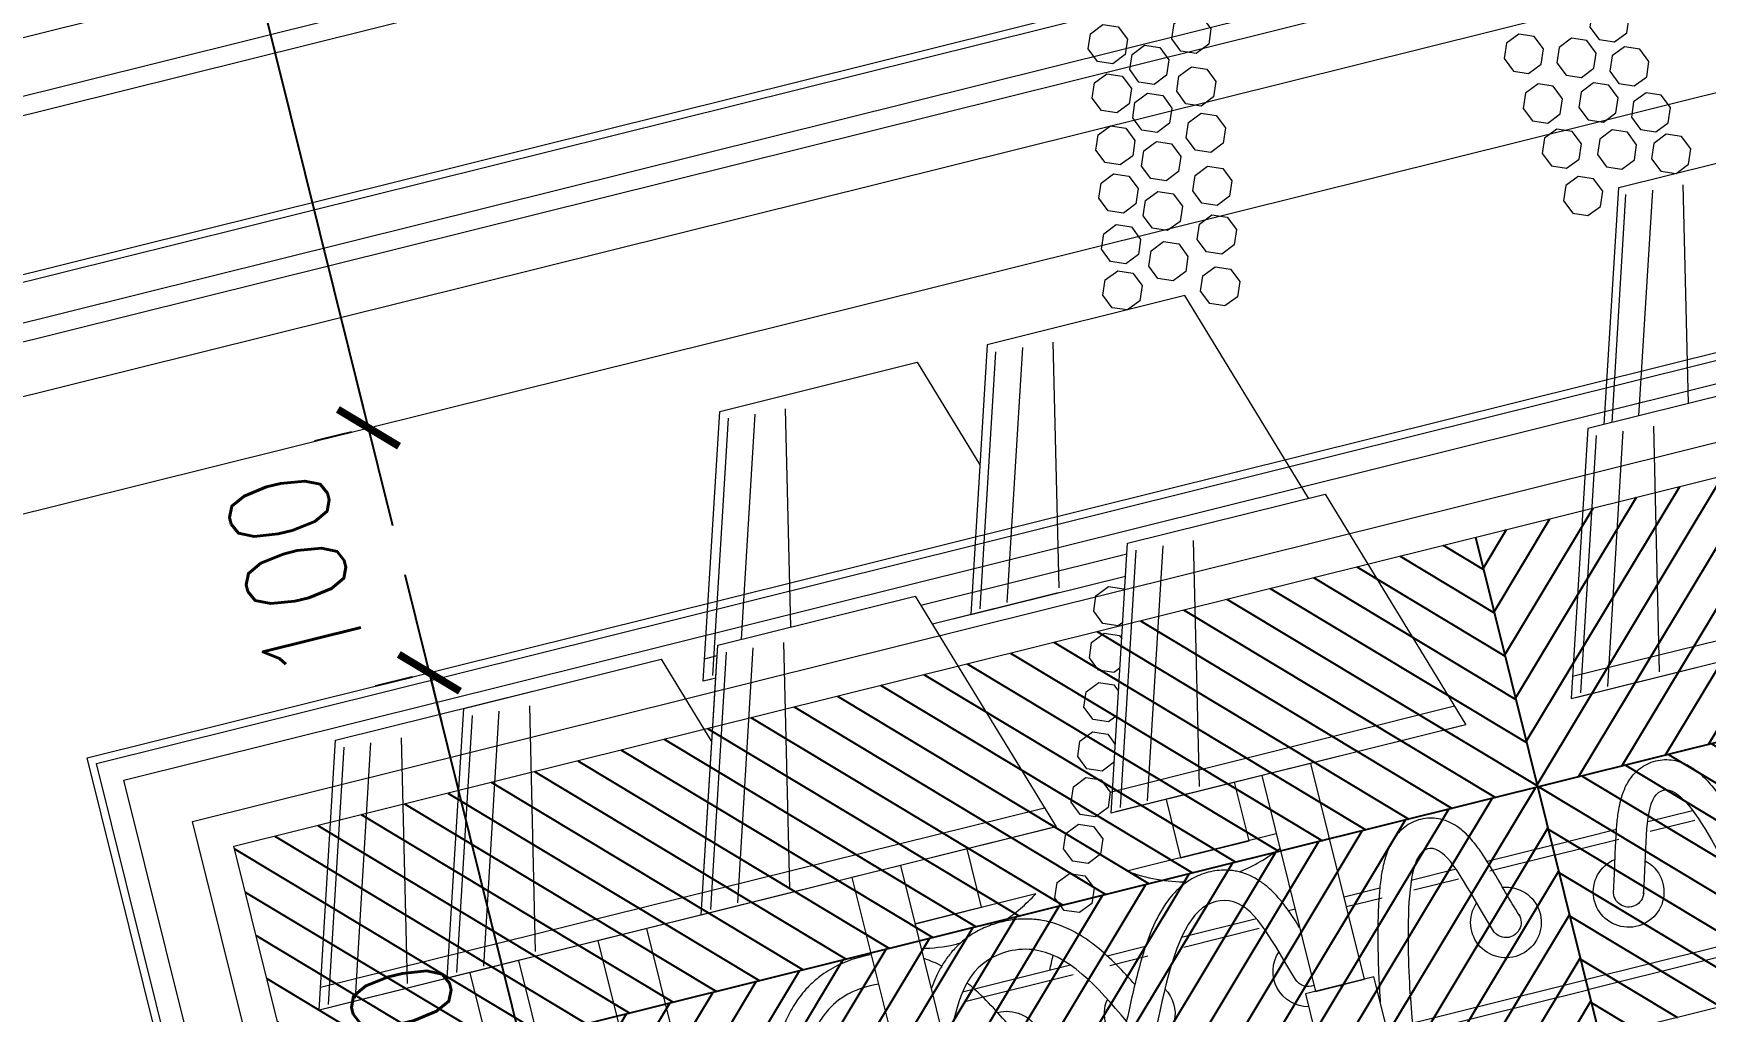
# Model space of a CAD drawing. Header units: inches. Extents: x 252212 to 296477, y 417293 to 492071.
# Drawn here: x 267899 to 268561, y 474840 to 475227 of the extents above; entities that cross this region are included whole.
import ezdxf

# ---------------------------------------------------------------- set-up
doc = ezdxf.new("R2010")
doc.units = ezdxf.units.IN
doc.header["$MEASUREMENT"] = 0
for name, color, linetype in [('8', 8, 'Continuous'), ('ELECTRICAL', 10, 'Continuous'), ('gypsum', 31, 'Continuous'), ('WOOD LINES', 35, 'Continuous')]:
    doc.layers.add(name, color=color, linetype=linetype)
for name, color, linetype, lineweight in [('A-Dim-ID', 9, 'Continuous', 20), ('Glass', 4, 'Continuous', 0), ('GRC', 41, 'Continuous', 0), ('Marble', 6, 'Continuous', 0)]:
    doc.layers.add(name, color=color, linetype=linetype, lineweight=lineweight)
doc.styles.add('ST9', font='romans.shx', dxfattribs={"width": 0.8})
doc.dimstyles.new('DIM-20', dxfattribs={"dimscale": 1000, "dimtxt": 0.044, "dimasz": 0.035, "dimexe": 0.022, "dimexo": 0.022, "dimgap": 0.022, "dimtad": 1, "dimdec": 0, "dimzin": 0, "dimdsep": 46, "dimtxsty": 'ST9', "dimblk1": 'ARCHTICK', "dimblk2": 'ARCHTICK', "dimsah": 1, "dimcen": 0.088, "dimdle": 0.04, "dimclrd": 256, "dimclre": 256, "dimclrt": 3, "dimadec": 0, "dimazin": 0, "dimtfac": 1, "dimtdec": 0, "dimtix": 1, "dimtofl": 0, "dimtmove": 1, "dimatfit": 3, "dimldrblk": 'CLOSED', "dimfxl": 1, "dimtolj": 1, "dimtzin": 0, "dimarcsym": 0})
pattern_1 = [(148.971423, (253014.369, 417839.886), (-6.443319, -10.711379), [])]
pattern_2 = [(58.971423, (253014.369, 417839.886), (-10.711379, 6.443319), [])]

# ---------------------------------------------------------------- blocks, each defined once
blk = doc.blocks.new('SECTION A AND B CEILING')
at = {"layer": '8'}
h = blk.add_hatch(dxfattribs=at)
h.set_pattern_fill('ANSI31', color=256, scale=100, style=0)
edge = h.paths.add_edge_path()
edge.add_line((113691.15, 11126.91), (116053.5, 11126.91))
edge.add_arc((116053.5, 10976.91), 150, 0, 90, ccw=False)
edge.add_line((116203.5, 10976.91), (116203.5, 10801.91))
edge.add_line((116203.5, 10801.91), (116115, 10801.91))
edge.add_line((116115, 10801.91), (116058.39, 10876.91))
edge.add_line((116058.39, 10876.91), (116019.32, 10876.91))
edge.add_line((116019.32, 10876.91), (116019.32, 10854.41))
edge.add_line((116019.32, 10854.41), (116028.32, 10854.41))
edge.add_line((116028.32, 10854.41), (116028.32, 10846.91))
edge.add_arc((116029.21, 10818.98), 27.95, 29.51903, 91.82174, ccw=False)
edge.add_arc((116021.07, 10817.34), 35.93, 6.52725, 25.39668, ccw=False)
edge.add_arc((115725.48, 10783.27), 333.48, 4.75145, 6.56866, ccw=False)
edge.add_arc((116110.97, 10816.64), 53.47, 186.16357, 202.84482)
edge.add_arc((116077.99, 10803.75), 18.1, -154.22851, -83.16903)
edge.add_line((116080.14, 10785.78), (116080.14, 10782.78))
edge.add_arc((116080.14, 10774.98), 7.8, 90, 308.4673)
edge.add_line((116085, 10768.87), (116085, 10759.87))
edge.add_arc((116085, 10738.87), 21, 0, 90, ccw=False)
edge.add_line((116106, 10738.87), (116155, 10738.87))
edge.add_line((116155, 10738.87), (116155, 10693.87))
edge.add_line((116155, 10693.87), (116275, 10693.87))
edge.add_line((116275, 10693.87), (116275, 10713.87))
edge.add_line((116275, 10713.87), (116295, 10713.87))
edge.add_line((116295, 10713.87), (116295, 10738.87))
edge.add_line((116295, 10738.87), (116228.5, 10738.87))
edge.add_line((116228.5, 10738.87), (116228.5, 10976.91))
edge.add_arc((116053.5, 10976.91), 175, 0, 90)
edge.add_line((116053.5, 11151.91), (113691.15, 11151.91))
edge.add_line((113691.15, 11151.91), (113166.49, 11151.91))
edge.add_arc((113166.49, 10976.91), 175, 90, 180)
edge.add_line((112991.49, 10976.91), (112991.49, 10738.87))
edge.add_line((112991.49, 10738.87), (112924.99, 10738.87))
edge.add_line((112924.99, 10738.87), (112924.99, 10713.87))
edge.add_line((112924.99, 10713.87), (112944.99, 10713.87))
edge.add_line((112944.99, 10713.87), (112944.99, 10693.87))
edge.add_line((112944.99, 10693.87), (113064.99, 10693.87))
edge.add_line((113064.99, 10693.87), (113064.99, 10738.87))
edge.add_line((113064.99, 10738.87), (113113.99, 10738.87))
edge.add_arc((113134.99, 10738.87), 21, 90, 180, ccw=False)
edge.add_line((113134.99, 10759.87), (113134.99, 10768.87))
edge.add_arc((113139.85, 10774.98), 7.8, -128.4673, 90)
edge.add_line((113139.85, 10782.78), (113139.85, 10785.78))
edge.add_arc((113142, 10803.75), 18.1, -96.83097, -25.77149)
edge.add_arc((113109.02, 10816.64), 53.47, -22.84482, -6.16357)
edge.add_arc((113494.51, 10783.27), 333.48, 173.43134, 175.24855, ccw=False)
edge.add_arc((113198.92, 10817.34), 35.93, 154.60332, 173.47275, ccw=False)
edge.add_arc((113190.78, 10818.98), 27.95, 88.17826, 150.48097, ccw=False)
edge.add_line((113191.67, 10846.91), (113191.67, 10854.41))
edge.add_line((113191.67, 10854.41), (113200.67, 10854.41))
edge.add_line((113200.67, 10854.41), (113200.67, 10876.91))
edge.add_line((113200.67, 10876.91), (113161.6, 10876.91))
edge.add_line((113161.6, 10876.91), (113104.99, 10801.91))
edge.add_line((113104.99, 10801.91), (113016.49, 10801.91))
edge.add_line((113016.49, 10801.91), (113016.49, 10976.91))
edge.add_arc((113166.49, 10976.91), 150, 90, 180, ccw=False)
edge.add_line((113166.49, 11126.91), (113691.15, 11126.91))
blk = doc.blocks.new('crystal ch 21')
at = {"layer": 'Glass', "color": 193, "lineweight": 0}
for p, q in [((38572.06, 39539.23), (38553.19, 39623.82)), ((38592.27, 39539.23), (38565.39, 39624.71)), ((38603.27, 39539.23), (38576.11, 39625.62)), ((38831.76, 39528.54), (38810.54, 39623.63)), ((38853.12, 39527.94), (38822.75, 39624.53)), ((38864.1, 39528.02), (38833.46, 39625.44)), ((38938.65, 39539.23), (38919.82, 39623.63)), ((38958.85, 39539.23), (38932.02, 39624.53)), ((38973.37, 39528.02), (38942.73, 39625.44)), ((38608.81, 39438.82), (38587.59, 39533.91)), ((38630.17, 39438.22), (38599.8, 39534.8)), ((38641.15, 39438.3), (38610.51, 39535.71)), ((38796.77, 39438.82), (38775.56, 39533.91)), ((38818.14, 39438.22), (38787.76, 39534.8)), ((38829.11, 39438.3), (38798.47, 39535.71)), ((38886.62, 39535.22), (38802.45, 39535.16)), ((38964.15, 39438.82), (38942.93, 39533.91)), ((38985.51, 39438.22), (38955.14, 39534.8)), ((38996.49, 39438.3), (38965.85, 39535.71)), ((39000.69, 39437.03), (38969.72, 39535.49)), ((38974.89, 39535.29), (38969.79, 39535.28)), ((39067.9, 39438.82), (39046.68, 39533.91)), ((39089.26, 39438.22), (39058.89, 39534.8)), ((39100.24, 39438.3), (39069.6, 39535.71)), ((39120.29, 39438.82), (39099.07, 39533.91)), ((39141.65, 39438.22), (39111.28, 39534.8)), ((39152.63, 39438.3), (39121.99, 39535.71)), ((38502.08, 39445.09), (38642.71, 39445.43)), ((38831.63, 39445.09), (38691, 39445.43)), ((39154.11, 39445.68), (38858.38, 39445.43))]:
    blk.add_line(p, q, dxfattribs=at)
for points in [[(38761, 39741.02), (38755.34, 39738.68), (38753, 39733.02), (38755.34, 39727.36), (38761, 39725.02), (38766.66, 39727.36), (38769, 39733.02), (38766.66, 39738.68)], [(38727.89, 39736.97), (38722.23, 39734.63), (38719.89, 39728.97), (38722.23, 39723.31), (38727.89, 39720.97), (38733.55, 39723.31), (38735.89, 39728.97), (38733.55, 39734.63)], [(38747.02, 39729.1), (38741.36, 39726.76), (38739.02, 39721.1), (38741.36, 39715.44), (38747.02, 39713.1), (38752.68, 39715.44), (38755.02, 39721.1), (38752.68, 39726.76)], [(38764.17, 39721.69), (38758.52, 39719.35), (38756.17, 39713.69), (38758.52, 39708.04), (38764.17, 39705.69), (38769.83, 39708.04), (38772.17, 39713.69), (38769.83, 39719.35)], [(38731.04, 39716.28), (38725.38, 39713.94), (38723.04, 39708.28), (38725.38, 39702.63), (38731.04, 39700.28), (38736.69, 39702.63), (38739.04, 39708.28), (38736.69, 39713.94)], [(38750.48, 39710.31), (38744.82, 39707.97), (38742.48, 39702.31), (38744.82, 39696.65), (38750.48, 39694.31), (38756.14, 39696.65), (38758.48, 39702.31), (38756.14, 39707.97)], [(38565.94, 39701.38), (38571.59, 39699.03), (38573.94, 39693.38), (38571.59, 39687.72), (38565.94, 39685.38), (38560.28, 39687.72), (38557.94, 39693.38), (38560.28, 39699.03)], [(38767.78, 39701.38), (38762.12, 39699.03), (38759.78, 39693.38), (38762.12, 39687.72), (38767.78, 39685.38), (38773.43, 39687.72), (38775.78, 39693.38), (38773.43, 39699.03)], [(38601.94, 39697.51), (38607.6, 39695.17), (38609.94, 39689.51), (38607.6, 39683.85), (38601.94, 39681.51), (38596.28, 39683.85), (38593.94, 39689.51), (38596.28, 39695.17)], [(38731.77, 39697.51), (38726.12, 39695.17), (38723.77, 39689.51), (38726.12, 39683.85), (38731.77, 39681.51), (38737.43, 39683.85), (38739.77, 39689.51), (38737.43, 39695.17)], [(38582.05, 39690.87), (38587.7, 39688.53), (38590.05, 39682.87), (38587.7, 39677.21), (38582.05, 39674.87), (38576.39, 39677.21), (38574.05, 39682.87), (38576.39, 39688.53)], [(38751.67, 39690.87), (38746.01, 39688.53), (38743.67, 39682.87), (38746.01, 39677.21), (38751.67, 39674.87), (38757.32, 39677.21), (38759.67, 39682.87), (38757.32, 39688.53)], [(38562.52, 39682.57), (38568.18, 39680.23), (38570.52, 39674.57), (38568.18, 39668.91), (38562.52, 39666.57), (38556.86, 39668.91), (38554.52, 39674.57), (38556.86, 39680.23)], [(38771.19, 39682.57), (38765.54, 39680.23), (38763.19, 39674.57), (38765.54, 39668.91), (38771.19, 39666.57), (38776.85, 39668.91), (38779.19, 39674.57), (38776.85, 39680.23)], [(38599.36, 39676.53), (38605.02, 39674.18), (38607.36, 39668.53), (38605.02, 39662.87), (38599.36, 39660.53), (38593.7, 39662.87), (38591.36, 39668.53), (38593.7, 39674.18)], [(38734.35, 39676.53), (38728.7, 39674.18), (38726.35, 39668.53), (38728.7, 39662.87), (38734.35, 39660.53), (38740.01, 39662.87), (38742.35, 39668.53), (38740.01, 39674.18)], [(38577.88, 39671.59), (38583.54, 39669.24), (38585.88, 39663.59), (38583.54, 39657.93), (38577.88, 39655.59), (38572.23, 39657.93), (38569.88, 39663.59), (38572.23, 39669.24)], [(38755.83, 39671.59), (38750.17, 39669.24), (38747.83, 39663.59), (38750.17, 39657.93), (38755.83, 39655.59), (38761.49, 39657.93), (38763.83, 39663.59), (38761.49, 39669.24)], [(38558.64, 39662.81), (38564.3, 39660.47), (38566.64, 39654.81), (38564.3, 39649.15), (38558.64, 39646.81), (38552.99, 39649.15), (38550.64, 39654.81), (38552.99, 39660.47)], [(38775.07, 39662.81), (38769.41, 39660.47), (38767.07, 39654.81), (38769.41, 39649.15), (38775.07, 39646.81), (38780.73, 39649.15), (38783.07, 39654.81), (38780.73, 39660.47)], [(38596.41, 39657.38), (38602.07, 39655.04), (38604.41, 39649.38), (38602.07, 39643.73), (38596.41, 39641.38), (38590.76, 39643.73), (38588.41, 39649.38), (38590.76, 39655.04)], [(38737.3, 39657.38), (38731.64, 39655.04), (38729.3, 39649.38), (38731.64, 39643.73), (38737.3, 39641.38), (38742.96, 39643.73), (38745.3, 39649.38), (38742.96, 39655.04)], [(38575.23, 39651.73), (38580.89, 39649.39), (38583.23, 39643.73), (38580.89, 39638.08), (38575.23, 39635.73), (38569.58, 39638.08), (38567.23, 39643.73), (38569.58, 39649.39)], [(38758.48, 39651.73), (38752.82, 39649.39), (38750.48, 39643.73), (38752.82, 39638.08), (38758.48, 39635.73), (38764.14, 39638.08), (38766.48, 39643.73), (38764.14, 39649.39)], [(38554.82, 39644.91), (38560.48, 39642.56), (38562.82, 39636.91), (38560.48, 39631.25), (38554.82, 39628.91), (38549.16, 39631.25), (38546.82, 39636.91), (38549.16, 39642.56)], [(38778.9, 39644.91), (38773.24, 39642.56), (38770.9, 39636.91), (38773.24, 39631.25), (38778.9, 39628.91), (38784.55, 39631.25), (38786.9, 39636.91), (38784.55, 39642.56)], [(38592.73, 39637.14), (38598.39, 39634.79), (38600.73, 39629.14), (38598.39, 39623.48), (38592.73, 39621.14), (38587.07, 39623.48), (38584.73, 39629.14), (38587.07, 39634.79)], [(38740.99, 39637.14), (38735.33, 39634.79), (38732.99, 39629.14), (38735.33, 39623.48), (38740.99, 39621.14), (38746.64, 39623.48), (38748.99, 39629.14), (38746.64, 39634.79)], [(38839.63, 39453.09), (38833.98, 39450.74), (38831.63, 39445.09), (38833.98, 39439.43), (38839.63, 39437.09), (38845.29, 39439.43), (38847.63, 39445.09), (38845.29, 39450.74)], [(38751.77, 39437.03), (38771.77, 39437.03), (38771.77, 39348.88), (38751.77, 39348.88)], [(38846.98, 39435.85), (38841.32, 39433.51), (38838.98, 39427.85), (38841.32, 39422.2), (38846.98, 39419.85), (38852.64, 39422.2), (38854.98, 39427.85), (38852.64, 39433.51)], [(38919.14, 39437.03), (38939.14, 39437.03), (38939.14, 39348.88), (38919.14, 39348.88)], [(39022.89, 39437.03), (39042.89, 39437.03), (39042.89, 39348.88), (39022.89, 39348.88)], [(39075.28, 39437.03), (39095.28, 39437.03), (39095.28, 39348.88), (39075.28, 39348.88)], [(38855.05, 39417.78), (38849.39, 39415.44), (38847.05, 39409.78), (38849.39, 39404.12), (38855.05, 39401.78), (38860.7, 39404.12), (38863.05, 39409.78), (38860.7, 39415.44)], [(38747.87, 39348.88), (38775.88, 39348.88), (38775.88, 39323.47), (38747.87, 39323.47)]]:
    blk.add_lwpolyline(points, close=True, dxfattribs=at)
for points in [[(38606.44, 39539.23), (38578.22, 39628.95), (38497.56, 39628.95), (38465.42, 39526.76), (38528.62, 39526.76)], [(38727.28, 39539.23), (38755.49, 39628.95), (38836.16, 39628.95), (38868.3, 39526.76), (38805.09, 39526.76)], [(38972.47, 39526.76), (38977.57, 39526.76), (38945.43, 39628.95), (38945.43, 39628.95), (38864.77, 39628.95), (38850.46, 39583.47)], [(38643.49, 39437.03), (38500.4, 39437.03), (38532.54, 39539.23), (38532.54, 39539.23), (38613.21, 39539.23), (38645.35, 39437.03), (38502.26, 39437.03)], [(38690.22, 39437.03), (38833.31, 39437.03), (38801.17, 39539.23), (38801.17, 39539.23), (38720.51, 39539.23), (38688.36, 39437.03), (38831.46, 39437.03)], [(38857.6, 39437.03), (39000.69, 39437.03), (38968.55, 39539.23), (38968.55, 39539.23), (38887.88, 39539.23), (38855.74, 39437.03), (38998.83, 39437.03)], [(38961.35, 39437.03), (39104.44, 39437.03), (39072.3, 39539.23), (39072.3, 39539.23), (38991.63, 39539.23), (38980.09, 39502.53)], [(39013.74, 39437.03), (39156.83, 39437.03), (39124.69, 39539.23), (39124.69, 39539.23), (39044.02, 39539.23)], [(38832.63, 39526.76), (38883.96, 39526.76)], [(38834.48, 39526.76), (38883.96, 39526.76)], [(38972.47, 39526.76), (38975.72, 39526.76)], [(38810.61, 39509.21), (38812.69, 39508.35), (38818.35, 39510.7), (38820.69, 39516.35), (38818.35, 39522.01), (38812.69, 39524.35), (38807.03, 39522.01), (38806.78, 39521.4)], [(38816.04, 39491.96), (38818.82, 39490.81), (38824.48, 39493.15), (38826.82, 39498.81), (38824.48, 39504.47), (38818.82, 39506.81), (38813.16, 39504.47), (38812.56, 39503.01)], [(38821.68, 39474.01), (38825.61, 39472.39), (38831.27, 39474.73), (38833.61, 39480.39), (38831.27, 39486.04), (38825.61, 39488.39), (38819.95, 39486.04), (38818.78, 39483.23)], [(38827.08, 39456.37), (38832.73, 39454.02), (38838.39, 39456.37), (38840.73, 39462.02), (38838.39, 39467.68), (38832.73, 39470.02), (38827.08, 39467.68), (38825.14, 39463.01)], [(38810.87, 39437.03), (38810.87, 39413.19), (38782.86, 39413.19), (38782.86, 39437.03)], [(38919.14, 39413.19), (38892.13, 39413.19), (38892.13, 39437.03)], [(38959.49, 39437.03), (39102.58, 39437.03)], [(39011.88, 39437.03), (39154.97, 39437.03)], [(38870.03, 39413.19), (38919.14, 39413.19)], [(38627.73, 39382.42), (38609.41, 39382.42)], [(38666.86, 39382.42), (38640.45, 39382.42)], [(38666.86, 39382.42), (38693.27, 39382.42)], [(38705.99, 39382.42), (38724.3, 39382.42)], [(38737.17, 39382.42), (38751.77, 39382.42)], [(38771.77, 39382.42), (38774.39, 39382.42)], [(38787.48, 39382.42), (38818.19, 39382.42)], [(38832.85, 39382.42), (38848.45, 39382.42)], [(38863.45, 39382.42), (38907.58, 39382.42)], [(38627.73, 39378.42), (38609.41, 39378.42)], [(38666.86, 39378.42), (38640.45, 39378.42)], [(38666.86, 39378.42), (38693.27, 39378.42)], [(38705.99, 39378.42), (38724.3, 39378.42)], [(38737.17, 39378.42), (38751.77, 39378.42)], [(38787.48, 39378.42), (38818.19, 39378.42)], [(38832.85, 39378.42), (38848.45, 39378.42)], [(38863.45, 39378.42), (38907.58, 39378.42)], [(38483.92, 39327.47), (38666.86, 39327.47)], [(38483.92, 39323.47), (38666.86, 39323.47)], [(38849.79, 39327.47), (38666.86, 39327.47)], [(38849.79, 39323.47), (38666.86, 39323.47)]]:
    blk.add_lwpolyline(points, dxfattribs=at)
for points in [[(38771.77, 39413.19), (38832.75, 39413.19, -0.090772), (38810.61, 39403.3, -0.090772)], [(38885.11, 39405.63, -0.058633), (38870.03, 39413.19)], [(38789.66, 39402.13, -0.064728), (38771.77, 39407.25)], [(38919.14, 39403.12, -0.049223), (38906.03, 39401.41, -0.009049), (38903.42, 39401.59, -0.009049)], [(38871.94, 39382.42, -0.00134), (38869.22, 39387.91, -0.00134)]]:
    blk.add_lwpolyline(points, format="xyb", dxfattribs=at)
for centre, radius, start, end in [((38641.81, 39357.16), 14, 132.16114, 81.40402), ((38691.9, 39357.16), 14, 98.59598, 47.83886), ((38772.59, 39357.25), 14, 283.59121, 47.83886), ((38895.69, 39357.16), 14, 88.56042, 37.78815), ((38841.5, 39357.16), 14, 149.47545, 263.55766), ((38841.5, 39357.16), 14, 314.71384, 37.85728), ((38641.81, 39357.16), 6, 197.86033, 17.86035), ((38691.9, 39357.16), 6, 162.13965, 342.13967), ((38772.59, 39357.25), 6, 262.11663, 342.13967), ((38772.59, 39357.25), 14, 216.71689, 219.36987)]:
    blk.add_arc(centre, radius, start, end, dxfattribs=at)
for points, knots in [([(38647.63, 39358.66), (38646.54, 39362.04), (38645.52, 39365.45), (38643.58, 39372.12), (38642.64, 39375.39), (38641.08, 39380.5), (38640.47, 39382.42), (38639.17, 39386.15), (38638.48, 39387.96), (38637.19, 39390.92), (38636.63, 39392.1), (38635.35, 39394.43), (38634.65, 39395.6), (38633.33, 39397.4), (38632.82, 39398.04), (38631.9, 39399.07), (38631.53, 39399.46), (38630, 39400.92), (38628.7, 39401.92), (38626.26, 39403.3), (38625.22, 39403.76), (38623.03, 39404.49), (38621.86, 39404.75), (38619.47, 39405.01), (38618.25, 39405.01), (38615.86, 39404.76), (38614.69, 39404.5), (38612.48, 39403.78), (38611.44, 39403.32), (38609.52, 39402.25), (38608.63, 39401.65), (38607.3, 39400.6), (38606.8, 39400.17), (38605.94, 39399.34), (38605.56, 39398.95), (38604.84, 39398.16), (38604.51, 39397.77), (38603.43, 39396.42), (38602.76, 39395.46), (38601.53, 39393.52), (38600.97, 39392.54), (38599.93, 39390.54), (38599.44, 39389.53), (38598.08, 39386.51), (38597.28, 39384.47), (38595.77, 39380.27), (38595.07, 39378.13), (38593.76, 39373.81), (38593.15, 39371.64), (38592.11, 39367.72), (38591.66, 39365.95), (38590.94, 39363.04), (38590.66, 39361.85), (38590.06, 39359.33), (38589.75, 39358), (38589.17, 39355.42), (38588.89, 39354.17), (38588.11, 39350.53), (38587.64, 39348.25), (38586.7, 39343.43), (38586.25, 39340.93), (38585.84, 39338.49)], [0, 0, 0, 0, 13.412984, 13.412984, 26.825967, 26.825967, 35.292611, 35.292611, 43.759255, 43.759255, 49.511693, 49.511693, 55.264131, 55.264131, 58.459349, 58.459349, 60.430874, 60.430874, 65.942261, 65.942261, 69.442008, 69.442008, 72.941756, 72.941756, 76.441503, 76.441503, 79.94125, 79.94125, 83.440997, 83.440997, 86.940744, 86.940744, 89.186138, 89.186138, 91.108236, 91.108236, 93.030334, 93.030334, 97.644227, 97.644227, 102.25812, 102.25812, 106.872013, 106.872013, 115.722652, 115.722652, 124.573291, 124.573291, 133.42393, 133.42393, 140.822408, 140.822408, 146.046976, 146.046976, 152.363525, 152.363525, 158.680074, 158.680074, 171.313172, 171.313172, 186.555048, 186.555048, 186.555048, 186.555048]), ([(38686.08, 39358.66), (38687.18, 39362.04), (38688.19, 39365.45), (38690.14, 39372.12), (38691.07, 39375.39), (38692.63, 39380.5), (38693.25, 39382.42), (38694.55, 39386.15), (38695.23, 39387.96), (38696.53, 39390.92), (38697.09, 39392.1), (38698.36, 39394.43), (38699.07, 39395.6), (38700.38, 39397.4), (38700.89, 39398.04), (38701.81, 39399.07), (38702.19, 39399.46), (38703.71, 39400.92), (38705.01, 39401.92), (38707.46, 39403.3), (38708.49, 39403.76), (38710.69, 39404.49), (38711.85, 39404.75), (38714.24, 39405.01), (38715.46, 39405.01), (38717.85, 39404.76), (38719.02, 39404.5), (38721.23, 39403.78), (38722.27, 39403.32), (38724.2, 39402.25), (38725.08, 39401.65), (38726.42, 39400.6), (38726.91, 39400.17), (38727.78, 39399.34), (38728.16, 39398.95), (38728.87, 39398.16), (38729.21, 39397.77), (38730.29, 39396.42), (38730.96, 39395.46), (38732.18, 39393.52), (38732.74, 39392.54), (38733.79, 39390.54), (38734.28, 39389.53), (38735.63, 39386.51), (38736.44, 39384.47), (38737.94, 39380.27), (38738.64, 39378.13), (38739.95, 39373.81), (38740.56, 39371.64), (38741.61, 39367.72), (38742.06, 39365.95), (38742.77, 39363.04), (38743.06, 39361.85), (38743.66, 39359.33), (38743.96, 39358), (38744.55, 39355.42), (38744.82, 39354.17), (38745.61, 39350.53), (38746.07, 39348.25), (38747.01, 39343.43), (38747.46, 39340.93), (38747.87, 39338.49)], [0, 0, 0, 0, 13.412984, 13.412984, 26.825967, 26.825967, 35.292611, 35.292611, 43.759255, 43.759255, 49.511693, 49.511693, 55.264131, 55.264131, 58.459349, 58.459349, 60.430874, 60.430874, 65.942261, 65.942261, 69.442008, 69.442008, 72.941756, 72.941756, 76.441503, 76.441503, 79.94125, 79.94125, 83.440997, 83.440997, 86.940744, 86.940744, 89.186138, 89.186138, 91.108236, 91.108236, 93.030334, 93.030334, 97.644227, 97.644227, 102.25812, 102.25812, 106.872013, 106.872013, 115.722652, 115.722652, 124.573291, 124.573291, 133.42393, 133.42393, 140.822408, 140.822408, 146.046976, 146.046976, 152.363525, 152.363525, 158.680074, 158.680074, 171.313172, 171.313172, 186.555048, 186.555048, 186.555048, 186.555048]), ([(38771.77, 39374.96), (38772.61, 39377.59), (38773.49, 39380.17), (38775.23, 39384.54), (38776.02, 39386.35), (38777.82, 39389.91), (38778.83, 39391.66), (38780.87, 39394.57), (38781.81, 39395.75), (38783.94, 39398.03), (38785.13, 39399.12), (38787.05, 39400.55), (38787.67, 39400.97), (38788.94, 39401.74), (38789.57, 39402.09), (38790.86, 39402.73), (38791.52, 39403.02), (38793.53, 39403.81), (38794.91, 39404.21), (38798.62, 39404.95), (38800.99, 39405.08), (38805.68, 39404.71), (38808.01, 39404.21), (38811.24, 39403.08), (38812.22, 39402.68), (38813.78, 39401.93), (38814.38, 39401.61), (38815.57, 39400.95), (38816.14, 39400.6), (38817.82, 39399.5), (38818.87, 39398.72), (38821.47, 39396.59), (38822.94, 39395.18), (38825.71, 39392.21), (38827.01, 39390.65), (38829.49, 39387.42), (38830.67, 39385.75), (38832.94, 39382.32), (38834.04, 39380.56), (38836.95, 39375.65), (38838.71, 39372.44), (38842.07, 39366.02), (38843.67, 39362.81), (38846.75, 39356.59), (38848.24, 39353.55), (38852.61, 39344.63), (38855.37, 39338.97), (38860.74, 39328.34), (38863.35, 39323.38), (38866.93, 39317.09), (38867.91, 39315.42), (38869.87, 39312.21), (38870.83, 39310.7), (38872.98, 39307.53), (38874.16, 39305.94), (38876.55, 39303.07), (38877.75, 39301.8), (38880.25, 39299.54), (38881.54, 39298.54), (38884.35, 39296.77), (38885.87, 39295.99), (38888.21, 39295.06), (38888.85, 39294.82), (38890.19, 39294.39), (38890.89, 39294.18), (38892, 39293.9), (38892.38, 39293.8), (38893.14, 39293.63), (38893.52, 39293.55), (38894.66, 39293.33), (38895.42, 39293.22), (38897.41, 39292.99), (38898.63, 39292.94), (38901, 39293.04), (38902.16, 39293.19), (38903.84, 39293.58), (38904.37, 39293.73), (38905.22, 39294.01), (38905.54, 39294.13), (38906.19, 39294.39), (38906.53, 39294.54), (38907.57, 39295.02), (38908.3, 39295.41), (38910.26, 39296.57), (38911.51, 39297.45), (38913.9, 39299.37), (38915.03, 39300.42), (38916.5, 39301.98), (38916.94, 39302.48), (38917.66, 39303.35), (38917.94, 39303.71), (38918.47, 39304.43), (38918.71, 39304.79), (38919.41, 39305.86), (38919.81, 39306.57), (38920.71, 39308.37), (38921.15, 39309.47), (38921.71, 39311.21), (38921.87, 39311.8), (38922.02, 39312.41)], [21.423623, 21.423623, 21.423623, 21.423623, 31.901248, 31.901248, 39.484297, 39.484297, 47.067345, 47.067345, 52.441909, 52.441909, 57.816472, 57.816472, 60.214303, 60.214303, 62.497185, 62.497185, 64.780067, 64.780067, 69.345831, 69.345831, 76.905435, 76.905435, 84.465038, 84.465038, 87.810541, 87.810541, 89.940409, 89.940409, 92.070278, 92.070278, 96.330015, 96.330015, 103.121347, 103.121347, 109.912679, 109.912679, 116.704011, 116.704011, 123.495343, 123.495343, 135.363943, 135.363943, 147.232544, 147.232544, 159.101144, 159.101144, 182.838345, 182.838345, 206.575546, 206.575546, 215.583187, 215.583187, 224.590829, 224.590829, 235.809056, 235.809056, 247.027282, 247.027282, 258.245509, 258.245509, 269.463736, 269.463736, 273.425033, 273.425033, 277.402444, 277.402444, 279.418713, 279.418713, 281.434982, 281.434982, 285.467521, 285.467521, 292.038942, 292.038942, 298.610364, 298.610364, 301.697807, 301.697807, 303.544066, 303.544066, 305.390324, 305.390324, 309.082842, 309.082842, 315.21577, 315.21577, 321.348698, 321.348698, 324.241337, 324.241337, 326.421969, 326.421969, 328.602602, 328.602602, 332.963866, 332.963866, 339.483195, 339.483195, 342.703485, 342.703485, 342.703485, 342.703485]), ([(38840.6, 39368.82), (38840.77, 39369.14), (38840.94, 39369.46), (38842.77, 39372.96), (38844.52, 39376.14), (38848.34, 39382.36), (38850.4, 39385.39), (38854.32, 39390.29), (38856.05, 39392.22), (38859.85, 39395.85), (38861.92, 39397.55), (38866.01, 39400.28), (38867.97, 39401.38), (38870.81, 39402.64), (38871.59, 39402.96), (38873.38, 39403.62), (38874.39, 39403.94), (38876.41, 39404.5), (38877.43, 39404.73), (38880.5, 39405.32), (38882.57, 39405.55), (38886.72, 39405.69), (38888.8, 39405.61), (38892.94, 39405.11), (38895, 39404.7), (38898.17, 39403.79), (38899.3, 39403.4), (38901.2, 39402.64), (38901.98, 39402.3), (38903.52, 39401.55), (38904.26, 39401.16), (38906.44, 39399.89), (38907.8, 39398.96), (38910.36, 39396.97), (38911.55, 39395.91), (38913.77, 39393.71), (38914.81, 39392.57), (38916.99, 39389.92), (38918.1, 39388.41), (38919.14, 39386.87)], [10.519437, 10.519437, 10.519437, 10.519437, 11.699465, 11.699465, 23.398931, 23.398931, 35.098396, 35.098396, 43.225886, 43.225886, 51.353375, 51.353375, 57.8925, 57.8925, 60.306872, 60.306872, 63.309757, 63.309757, 66.312643, 66.312643, 72.318413, 72.318413, 78.324183, 78.324183, 84.329953, 84.329953, 87.703226, 87.703226, 90.071576, 90.071576, 92.439926, 92.439926, 97.176627, 97.176627, 101.913327, 101.913327, 106.650028, 106.650028, 112.58923, 112.58923, 112.58923, 112.58923]), ([(38939.14, 39405.5), (38940.4, 39405.59), (38941.65, 39405.64), (38945.66, 39405.64), (38948.4, 39405.42), (38953.85, 39404.48), (38956.54, 39403.77), (38960.01, 39402.47), (38960.85, 39402.12), (38962.48, 39401.38), (38963.27, 39400.98), (38965.6, 39399.73), (38967.07, 39398.81), (38970.5, 39396.36), (38972.37, 39394.75), (38975.79, 39391.36), (38977.34, 39389.58), (38980.19, 39385.91), (38981.5, 39384.02), (38983.92, 39380.2), (38985.03, 39378.26), (38987.72, 39373.27), (38989.2, 39370.22), (38991.3, 39365.69), (38991.99, 39364.16), (38993.15, 39361.59), (38993.62, 39360.53), (38995.02, 39357.42), (38995.95, 39355.38), (38997.81, 39351.36), (38998.74, 39349.39), (39001.52, 39343.58), (39003.39, 39339.85), (39007.29, 39332.51), (39009.34, 39328.92), (39011.88, 39324.83), (39012.31, 39324.15), (39012.75, 39323.47)], [70.229589, 70.229589, 70.229589, 70.229589, 73.668455, 73.668455, 81.160213, 81.160213, 88.651971, 88.651971, 91.042948, 91.042948, 93.433926, 93.433926, 98.215881, 98.215881, 105.233128, 105.233128, 112.250374, 112.250374, 119.267621, 119.267621, 126.284868, 126.284868, 137.262225, 137.262225, 142.940018, 142.940018, 146.987452, 146.987452, 155.082319, 155.082319, 163.177187, 163.177187, 179.366922, 179.366922, 196.479947, 196.479947, 199.989527, 199.989527, 199.989527, 199.989527]), ([(38847.3, 39355.47), (38855.23, 39371.39), (38867.12, 39394.95), (38904.35, 39393.73), (38913.24, 39373.84), (38919.14, 39361.08)], [0.639857, 0.639857, 0.639857, 0.639857, 60.535523, 89.887896, 138.66877, 138.66877, 138.66877, 138.66877]), ([(38636.22, 39354.96), (38631, 39371.05), (38626.57, 39393.59), (38611.23, 39393.66), (38599.69, 39350.46), (38597.29, 39334.54), (38595.64, 39323.47)], [0, 0, 0, 0, 60.535523, 89.887896, 147.025584, 214.341231, 214.341231, 214.341231, 214.341231]), ([(38697.5, 39354.96), (38702.71, 39371.05), (38707.15, 39393.59), (38722.48, 39393.66), (38734.02, 39350.46), (38736.42, 39334.54), (38738.08, 39323.47)], [0, 0, 0, 0, 60.535523, 89.887896, 147.025584, 214.341231, 214.341231, 214.341231, 214.341231]), ([(38778.15, 39354.96), (38783.37, 39371.05), (38787.8, 39393.59), (38814.44, 39393.66), (38836.98, 39350.16), (38857.36, 39306.18), (38876.74, 39282.34), (38909.21, 39279.52), (38929.23, 39295.66), (38933.24, 39306.83), (38934.22, 39312.04)], [0, 0, 0, 0, 60.535523, 89.887896, 147.025584, 215.392797, 277.7608, 302.849652, 326.231247, 345.874488, 345.874488, 345.874488, 345.874488]), ([(38939.14, 39393.45), (38944.81, 39394.04), (38967.27, 39391.25), (38981.55, 39357.32), (38993.16, 39332.95), (38998.68, 39323.47)], [69.094466, 69.094466, 69.094466, 69.094466, 89.887896, 147.025584, 189.925954, 189.925954, 189.925954, 189.925954]), ([(38890.5, 39360.31), (38892.04, 39363.4), (38893.62, 39366.58), (38896.99, 39372.96), (38898.77, 39376.15), (38902.06, 39381.39), (38903.46, 39383.47), (38904.99, 39385.49)], [0, 0, 0, 0, 11.648115, 11.648115, 23.29623, 23.29623, 31.138475, 31.138475, 31.138475, 31.138475])]:
    blk.add_open_spline(points, degree=3, knots=knots, dxfattribs=at)
blk.add_open_spline([(38913.08, 39394.38), (38914.95, 39396.04), (38916.96, 39397.58), (38919.14, 39398.97)], degree=3, dxfattribs=at)
blk = doc.blocks.new('_ARCHTICK')
at = {"color": 0, "linetype": 'ByBlock', "const_width": 0.15}
blk.add_lwpolyline([(-0.5, -0.5), (0.5, 0.5)], dxfattribs=at)
blk = doc.blocks.new('*D128')
at = {"layer": 'A-Dim-ID', "lineweight": -2, "transparency": 16777216}
for p, q in [((268137.77, 474644.01), (268046.02, 475012.79)), ((268048.72, 474972.24), (268034.32, 474968.66)), ((268121.16, 474681.1), (268106.76, 474677.52))]:
    blk.add_line(p, q, dxfattribs=at)
at = {"layer": 'Defpoints', "color": 0, "transparency": 16777216}
for p in [(268070.07, 474977.55, 0), (268055.67, 474973.97), (268142.51, 474686.41, 0)]:
    blk.add_point(p, dxfattribs=at)
at = {"layer": 'A-Dim-ID', "lineweight": -2, "transparency": 16777216, "xscale": 20, "yscale": 20, "zscale": 20}
for p, rotation in [((268055.67, 474973.97), 103.9714232829857), ((268128.11, 474682.83), 283.9714232829857)]:
    blk.add_blockref('_ARCHTICK', p, dxfattribs=dict(at, rotation=rotation))
at = {"layer": 'A-Dim-ID', "color": 3, "transparency": 16777216, "insert": (268051.13, 474818.26), "char_height": 40, "attachment_point": 5, "rotation": 103.97142, "style": 'ST9'}
blk.add_mtext('\\A1;300', dxfattribs=at)
blk = doc.blocks.new('_CLOSED')
at = {"color": 0, "linetype": 'ByBlock'}
for p, q in [((-1, 0.167), (0, 0)), ((-1, 0.167), (-1, -0.167)), ((0, 0), (-1, -0.167)), ((0, 0), (-1, 0))]:
    blk.add_line(p, q, dxfattribs=at)
blk = doc.blocks.new('*D129')
at = {"layer": 'A-Dim-ID', "lineweight": -2, "transparency": 16777216}
for p, q in [((268031.52, 475071.05), (268026.69, 475090.46)), ((268024.75, 475069.36), (268010.17, 475065.74)), ((268048.91, 474972.29), (268034.32, 474968.66)), ((268055.67, 474973.97), (268060.5, 474954.56))]:
    blk.add_line(p, q, dxfattribs=at)
at = {"layer": 'Defpoints', "color": 0, "transparency": 16777216}
for p in [(268031.52, 475071.05), (268046.1, 475074.68, 0), (268070.26, 474977.6, 0)]:
    blk.add_point(p, dxfattribs=at)
at = {"layer": 'A-Dim-ID', "lineweight": -2, "transparency": 16777216, "xscale": 20, "yscale": 20, "zscale": 20}
for p, rotation in [((268031.52, 475071.05), 283.9714232829857), ((268055.67, 474973.97), 103.9714232829857)]:
    blk.add_blockref('_ARCHTICK', p, dxfattribs=dict(at, rotation=rotation))
at = {"layer": 'A-Dim-ID', "color": 3, "transparency": 16777216, "insert": (268002.84, 475012.37), "char_height": 40, "attachment_point": 5, "rotation": 103.97142, "style": 'ST9'}
blk.add_mtext('\\A1;100', dxfattribs=at)
blk = doc.blocks.new('*D130')
at = {"layer": 'A-Dim-ID', "lineweight": -2, "transparency": 16777216}
for p, q in [((268041.18, 475032.23), (267917.31, 475530.09)), ((267917.39, 475488.89), (267905.62, 475485.96)), ((268021.94, 475068.66), (268010.17, 475065.74))]:
    blk.add_line(p, q, dxfattribs=at)
at = {"layer": 'Defpoints', "color": 0, "transparency": 16777216}
for p in [(267938.73, 475494.2, 0), (267926.97, 475491.28), (268043.29, 475073.97, 0)]:
    blk.add_point(p, dxfattribs=at)
at = {"layer": 'A-Dim-ID', "lineweight": -2, "transparency": 16777216, "xscale": 20, "yscale": 20, "zscale": 20}
for p, rotation in [((267926.97, 475491.28), 103.9714232829857), ((268031.52, 475071.05), 283.9714232829857)]:
    blk.add_blockref('_ARCHTICK', p, dxfattribs=dict(at, rotation=rotation))
at = {"layer": 'A-Dim-ID', "color": 3, "transparency": 16777216, "insert": (267938.49, 475271.02), "char_height": 40, "attachment_point": 5, "rotation": 103.97142, "style": 'ST9'}
blk.add_mtext('\\A1;433', dxfattribs=at)

msp = doc.modelspace()

# ---------------------------------------------------------------- hatches: boundary and pattern name
at = {"layer": 'WOOD LINES'}
h = msp.add_hatch(dxfattribs=at)
h.set_pattern_fill('ANSI31', color=256, scale=100, style=0)
h.set_pattern_definition(pattern_2)
h.paths.add_polyline_path([(268470.31, 475027.67), (268961.82, 475149.96), (268986.45, 475050.97), (268494.94, 474928.68)])
h = msp.add_hatch(dxfattribs=at)
h.set_pattern_fill('ANSI31', color=256, scale=100, angle=90, style=0)
h.set_pattern_definition(pattern_1)
h.paths.add_polyline_path([(268494.94, 474928.68), (268986.45, 475050.97), (269011.08, 474951.97), (268519.57, 474829.69)])
h = msp.add_hatch(dxfattribs=at)
h.set_pattern_fill('ANSI31', color=256, scale=100, angle=90, style=0)
h.set_pattern_definition(pattern_1)
h.paths.add_polyline_path([(267978.21, 474905.24), (268470.31, 475027.67), (268494.94, 474928.68), (268002.84, 474806.25)])
h = msp.add_hatch(dxfattribs=at)
h.set_pattern_fill('ANSI31', color=256, scale=100, style=0)
h.set_pattern_definition(pattern_2)
h.paths.add_polyline_path([(268002.84, 474806.25), (268494.94, 474928.68), (268519.57, 474829.69), (268027.47, 474707.25)])

# ---------------------------------------------------------------- linework, layer by layer
at = {"layer": 'GRC'}
for p, q in [((269772.6, 475692.84, 0), (267022.54, 475008.63, 0)), ((269771.97, 475669.5, 0), (267027.98, 474986.8, 0)), ((269775.5, 475662.65, 0), (267021.05, 474977.35, 0)), ((269839.56, 475612.5, 0), (266986.24, 474902.6, 0)), ((269838.83, 475615.41, 0), (266989.7, 474906.55, 0)), ((269848.03, 475598.53, 0), (266990.01, 474887.46, 0)), ((269849.8, 475591.44, 0), (266987.07, 474879.2, 0)), ((269890.04, 475579.81, 0), (266971.76, 474853.75, 0)), ((266935.07, 474798.25, 0), (269933.66, 475544.3, 0))]:
    msp.add_line(p, q, dxfattribs=at)
at = {"layer": 'Marble', "ltscale": 1000, "elevation": 0}
for points in [[(267920.04, 474940.23), (268996.81, 475208.12), (269069.24, 474916.98), (267992.48, 474649.09)], [(267923.68, 474938.04), (268994.62, 475204.49), (269065.61, 474919.17), (267994.67, 474652.72)], [(267934.59, 474931.48), (268988.06, 475193.58), (269054.7, 474925.73), (268001.23, 474663.63)], [(267961.85, 474915.08), (268971.66, 475166.32), (269027.44, 474942.13), (268017.63, 474690.89)], [(267978.21, 474905.24), (268961.82, 475149.96), (269011.08, 474951.97), (268027.47, 474707.25)]]:
    msp.add_lwpolyline(points, close=True, dxfattribs=at)
at = {"layer": 'WOOD LINES'}
for p, q in [((268986.45, 475050.97, 0), (268002.84, 474806.25, 0)), ((268470.31, 475027.67, 0), (268519.57, 474829.69, 0))]:
    msp.add_line(p, q, dxfattribs=at)

# ---------------------------------------------------------------- block references
at = {"layer": 'ELECTRICAL', "xscale": -1, "rotation": 13.97142328298434}
msp.add_blockref('crystal ch 21', (315531.95, 446023.9, 0), dxfattribs=at)
at = {"layer": 'gypsum', "color": 0, "xscale": -1, "rotation": 13.97142328298426}
msp.add_blockref('SECTION A AND B CEILING', (382235.67, 492464.96, 0), dxfattribs=at)

# ---------------------------------------------------------------- dimensions: what is measured, and where the dimension line sits
at = {"layer": 'A-Dim-ID'}
for base, p1, p2, picture, middle in [((267926.97, 475491.28, 0), (268043.29, 475073.97, 0), (267938.73, 475494.2, 0), '*D130', (267938.49, 475271.02, 0)), ((268031.52, 475071.05, 0), (268070.26, 474977.6, 0), (268046.1, 475074.68, 0), '*D129', (268002.84, 475012.37, 0)), ((268055.67, 474973.97, 0), (268142.51, 474686.41, 0), (268070.07, 474977.55, 0), '*D128', (268051.13, 474818.26, 0))]:
    dim = msp.add_linear_dim(base=base, p1=p1, p2=p2, angle=103.97142, dimstyle='DIM-20', override={"dimtxt": 0.04, "dimasz": 0.02}, dxfattribs=at)
    dim.commit()
    dim.dimension.update_dxf_attribs({"geometry": picture, "text_midpoint": middle})

doc.saveas('drawing.dxf')
